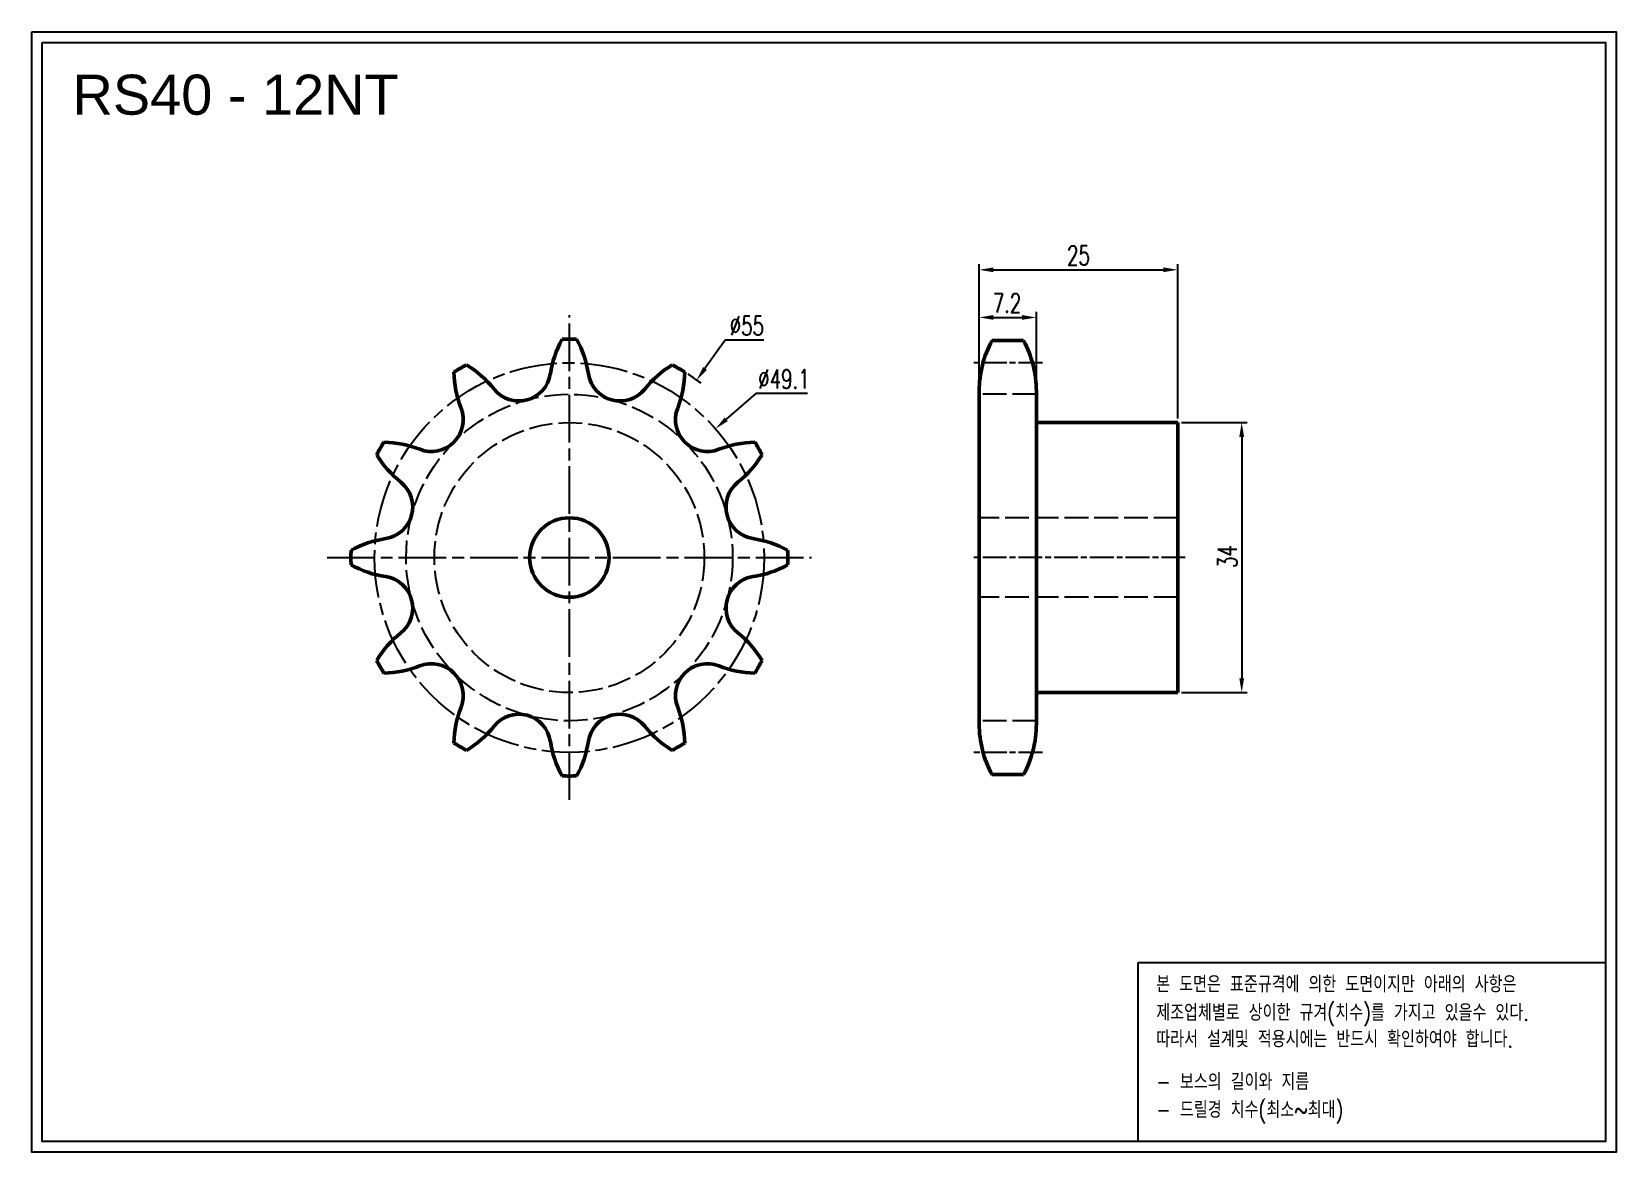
# Model space of a CAD drawing. Header units: millimetres. Extents: x -21890 to -21690, y 1089 to 1230.
import ezdxf

# ---------------------------------------------------------------- set-up
doc = ezdxf.new("R2010")
doc.units = ezdxf.units.MM
for name, pattern in [('AM_ISO02W050', [7.5, 6, -1.5]), ('AM_ISO02W050x2', [3.75, 3, -0.75]), ('AM_ISO08W050', [18, 12, -1.5, 3, -1.5]), ('AM_ISO08W050x2', [9, 6, -0.75, 1.5, -0.75])]:
    doc.linetypes.add(name, pattern=pattern)
for name, color, linetype, lineweight in [('AM_0N', 7, 'Continuous', 50), ('AM_3N', 6, 'AM_ISO02W050', 25), ('AM_7', 4, 'AM_ISO08W050', 25), ('AM_7N', 4, 'AM_ISO08W050', 25)]:
    doc.layers.add(name, color=color, linetype=linetype, lineweight=lineweight)
doc.layers.add('S-DIM', color=7, linetype='Continuous')
doc.styles.add('HAN', font='ROMANS.shx', dxfattribs={"width": 0.7, "bigfont": 'whgtxt.shx'})
doc.styles.add('HSG', font='SIMPLEX.shx', dxfattribs={"width": 0.7, "bigfont": 'HSG.shx'})
doc.styles.get("Standard").update_dxf_attribs({"font": 'arial.ttf'})
doc.dimstyles.new('APP3', dxfattribs={"dimtxt": 2.4, "dimasz": 1.8, "dimexe": 0.7, "dimexo": 0.5, "dimgap": 0.6, "dimtad": 1, "dimtoh": 1, "dimdec": 1, "dimrnd": 0.01, "dimzin": 9, "dimdsep": 46, "dimtxsty": 'HSG', "dimcen": 0, "dimclrd": 1, "dimclre": 1, "dimclrt": 256, "dimazin": 2, "dimtp": 1, "dimtm": 1, "dimtfac": 0.5, "dimtdec": 1, "dimtofl": 0, "dimtmove": 0, "dimatfit": 3, "dimfxl": 0, "dimtvp": 1, "dimtolj": 2, "dimlwd": -1, "dimlwe": -1, "dimarcsym": 0})
doc.dimstyles.new('APP3$0', dxfattribs={"dimtxt": 2.4, "dimasz": 1.8, "dimexe": 0.7, "dimexo": 0.5, "dimgap": 0.6, "dimtad": 1, "dimtoh": 1, "dimdec": 1, "dimrnd": 0.01, "dimzin": 9, "dimdsep": 46, "dimtxsty": 'HSG', "dimcen": 0, "dimclrd": 1, "dimclre": 1, "dimclrt": 256, "dimazin": 2, "dimtp": 1, "dimtm": 1, "dimtfac": 0.5, "dimtdec": 1, "dimtofl": 0, "dimtmove": 0, "dimatfit": 3, "dimfxl": 0, "dimtvp": 1, "dimtolj": 2, "dimlwd": -1, "dimlwe": -1, "dimarcsym": 0})

# ---------------------------------------------------------------- blocks, each defined once
blk = doc.blocks.new('*D1')
at = {"layer": 'Defpoints', "color": 0, "transparency": 16777216}
for p in [(-21806.15, 1186.25), (-21838.21, 1141.54)]:
    blk.add_point(p, dxfattribs=at)
at = {"layer": 'S-DIM', "color": 1, "transparency": 16777216}
for p, q in [((-21802.54, 1191.29), (-21805.1, 1187.71)), ((-21797.7, 1191.29), (-21802.54, 1191.29))]:
    blk.add_line(p, q, dxfattribs=at)
blk.add_arc((-21822.18, 1163.9), 27.51, 52.8996, 57.0523, dxfattribs=at)
blk.add_solid([(-21805.34, 1187.89), (-21804.86, 1187.54), (-21806.15, 1186.25)], dxfattribs=at)
at = {"layer": 'S-DIM', "transparency": 16777216, "insert": (-21799.82, 1193.09), "char_height": 2.4, "attachment_point": 5, "style": 'HSG'}
blk.add_mtext('\\A2;∅55', dxfattribs=at)
blk = doc.blocks.new('*D2')
at = {"layer": 'Defpoints', "color": 0, "transparency": 16777216}
for p in [(-21803.77, 1180.12), (-21840.59, 1147.67)]:
    blk.add_point(p, dxfattribs=at)
at = {"layer": 'S-DIM', "color": 1, "transparency": 16777216}
for p, q in [((-21798.71, 1184.58), (-21802.42, 1181.31)), ((-21792.19, 1184.58), (-21798.71, 1184.58))]:
    blk.add_line(p, q, dxfattribs=at)
blk.add_solid([(-21802.62, 1181.53), (-21802.23, 1181.08), (-21803.77, 1180.12)], dxfattribs=at)
at = {"layer": 'S-DIM', "transparency": 16777216, "insert": (-21795.15, 1186.38), "char_height": 2.4, "attachment_point": 5, "style": 'HSG'}
blk.add_mtext('\\A2;∅49.1', dxfattribs=at)
blk = doc.blocks.new('*D3')
at = {"layer": 'Defpoints', "color": 0, "transparency": 16777216}
for p in [(-21763.36, 1194.14), (-21770.56, 1184.46), (-21763.36, 1184.46)]:
    blk.add_point(p, dxfattribs=at)
at = {"layer": 'S-DIM', "color": 1, "transparency": 16777216}
for p, q in [((-21770.56, 1184.96), (-21770.56, 1194.84)), ((-21768.76, 1194.14), (-21765.16, 1194.14)), ((-21763.36, 1184.96), (-21763.36, 1194.84))]:
    blk.add_line(p, q, dxfattribs=at)
for points in [[(-21768.76, 1194.44), (-21768.76, 1193.84), (-21770.56, 1194.14)], [(-21765.16, 1194.44), (-21765.16, 1193.84), (-21763.36, 1194.14)]]:
    blk.add_solid(points, dxfattribs=at)
at = {"layer": 'S-DIM', "transparency": 16777216, "insert": (-21767.06, 1195.94), "char_height": 2.4, "attachment_point": 5, "style": 'HSG'}
blk.add_mtext('\\A2;7.2', dxfattribs=at)
blk = doc.blocks.new('*D4')
at = {"layer": 'Defpoints', "color": 0, "transparency": 16777216}
for p in [(-21745.56, 1200.14), (-21770.56, 1184.46), (-21745.56, 1180.9)]:
    blk.add_point(p, dxfattribs=at)
at = {"layer": 'S-DIM', "color": 1, "transparency": 16777216}
for p, q in [((-21770.56, 1184.96), (-21770.56, 1200.84)), ((-21768.76, 1200.14), (-21747.36, 1200.14)), ((-21745.56, 1181.4), (-21745.56, 1200.84))]:
    blk.add_line(p, q, dxfattribs=at)
for points in [[(-21768.76, 1200.44), (-21768.76, 1199.84), (-21770.56, 1200.14)], [(-21747.36, 1200.44), (-21747.36, 1199.84), (-21745.56, 1200.14)]]:
    blk.add_solid(points, dxfattribs=at)
at = {"layer": 'S-DIM', "transparency": 16777216, "insert": (-21758.06, 1201.94), "char_height": 2.4, "attachment_point": 5, "style": 'HSG'}
blk.add_mtext('\\A2;25', dxfattribs=at)
blk = doc.blocks.new('*D5')
at = {"layer": 'Defpoints', "color": 0, "transparency": 16777216}
for p in [(-21745.56, 1180.9), (-21745.56, 1146.9), (-21737.5, 1146.9)]:
    blk.add_point(p, dxfattribs=at)
at = {"layer": 'S-DIM', "color": 1, "transparency": 16777216}
for p, q in [((-21745.06, 1180.9), (-21736.8, 1180.9)), ((-21737.5, 1179.1), (-21737.5, 1148.7)), ((-21745.06, 1146.9), (-21736.8, 1146.9))]:
    blk.add_line(p, q, dxfattribs=at)
for points in [[(-21737.8, 1179.1), (-21737.2, 1179.1), (-21737.5, 1180.9)], [(-21737.8, 1148.7), (-21737.2, 1148.7), (-21737.5, 1146.9)]]:
    blk.add_solid(points, dxfattribs=at)
at = {"layer": 'S-DIM', "transparency": 16777216, "insert": (-21739.3, 1164.02), "char_height": 2.4, "attachment_point": 5, "rotation": 90, "style": 'HSG'}
blk.add_mtext('\\A2;34', dxfattribs=at)

msp = doc.modelspace()

# ---------------------------------------------------------------- linework, layer by layer
for points in [[(-21889.9, 1230.12), (-21690.32, 1230.12), (-21690.32, 1089), (-21889.9, 1089)], [(-21888.56, 1228.78), (-21691.66, 1228.78), (-21691.66, 1090.35), (-21888.56, 1090.35)]]:
    msp.add_lwpolyline(points, close=True)
at = {"color": 6}
msp.add_lwpolyline([(-21750.54, 1112.9), (-21691.66, 1112.9), (-21691.66, 1090.35), (-21750.54, 1090.35)], close=True, dxfattribs=at)
at = {"layer": 'AM_0N'}
for p, q in [((-21768.95, 1191.24), (-21764.98, 1191.24)), ((-21770.56, 1184.84), (-21770.56, 1142.96)), ((-21763.36, 1184.84), (-21763.36, 1142.96)), ((-21763.36, 1180.9), (-21745.56, 1180.9)), ((-21745.56, 1180.9), (-21745.56, 1146.9)), ((-21763.36, 1146.9), (-21745.56, 1146.9)), ((-21768.95, 1136.56), (-21764.98, 1136.56))]:
    msp.add_line(p, q, dxfattribs=at)
msp.add_circle((-21822.18, 1163.9), 5, dxfattribs=at)
for centre, radius, start, end in [((-21811.37, 1184.99), 13.36, 151.3733, 171.25), ((-21822.18, 1163.9), 27.51, 88.0937, 91.9063), ((-21832.99, 1184.99), 13.36, 8.75, 28.6267), ((-21757.06, 1184.84), 13.5, 151.7009, 180), ((-21776.86, 1184.84), 13.5, 0, 28.2991), ((-21822.18, 1163.9), 27.51, 118.0937, 121.9063), ((-21842.09, 1176.76), 13.36, 38.75, 58.6267), ((-21802.27, 1176.76), 13.36, 121.3733, 141.25), ((-21822.18, 1163.9), 27.51, 58.0937, 61.9063), ((-21823.37, 1187.57), 13.36, 181.3733, 201.25), ((-21828.54, 1187.63), 4.01, 218.75, 351.25), ((-21815.82, 1187.63), 4.01, 188.75, 321.25), ((-21820.99, 1187.57), 13.36, 338.75, 358.6267), ((-21839.56, 1181.27), 4.01, 248.75, 21.25), ((-21804.8, 1181.27), 4.01, 158.75, 291.25), ((-21822.18, 1163.9), 27.51, 148.0937, 151.9063), ((-21845.85, 1165.08), 13.36, 68.75, 88.6267), ((-21798.51, 1165.08), 13.36, 91.3733, 111.25), ((-21822.18, 1163.9), 27.51, 28.0937, 31.9063), ((-21835.04, 1183.8), 13.36, 211.3733, 231.25), ((-21809.32, 1183.8), 13.36, 308.75, 328.6267), ((-21845.92, 1170.26), 4.01, 278.75, 51.25), ((-21798.44, 1170.26), 4.01, 128.75, 261.25), ((-21843.27, 1153.09), 13.36, 98.75, 118.6267), ((-21801.09, 1153.09), 13.36, 61.3733, 81.25), ((-21822.18, 1163.9), 27.51, 178.0937, 181.9063), ((-21822.18, 1163.9), 27.51, 358.0937, 1.9063), ((-21843.27, 1174.7), 13.36, 241.3733, 261.25), ((-21801.09, 1174.7), 13.36, 278.75, 298.6267), ((-21845.92, 1157.54), 4.01, 308.75, 81.25), ((-21798.44, 1157.54), 4.01, 98.75, 231.25), ((-21835.04, 1143.99), 13.36, 128.75, 148.6267), ((-21809.32, 1143.99), 13.36, 31.3733, 51.25), ((-21822.18, 1163.9), 27.51, 208.0937, 211.9063), ((-21845.85, 1162.71), 13.36, 271.3733, 291.25), ((-21839.56, 1146.52), 4.01, 338.75, 111.25), ((-21804.8, 1146.52), 4.01, 68.75, 201.25), ((-21798.51, 1162.71), 13.36, 248.75, 268.6267), ((-21822.18, 1163.9), 27.51, 328.0937, 331.9063), ((-21823.37, 1140.22), 13.36, 158.75, 178.6267), ((-21828.54, 1140.16), 4.01, 8.75, 141.25), ((-21815.82, 1140.16), 4.01, 38.75, 171.25), ((-21820.99, 1140.22), 13.36, 1.3733, 21.25), ((-21842.09, 1151.03), 13.36, 301.3733, 321.25), ((-21802.27, 1151.03), 13.36, 218.75, 238.6267), ((-21757.06, 1142.96), 13.5, 180, 208.2991), ((-21776.86, 1142.96), 13.5, 331.7009, 0), ((-21822.18, 1163.9), 27.51, 238.0937, 241.9063), ((-21811.37, 1142.8), 13.36, 188.75, 208.6267), ((-21832.99, 1142.8), 13.36, 331.3733, 351.25), ((-21822.18, 1163.9), 27.51, 298.0937, 301.9063), ((-21822.18, 1163.9), 27.51, 268.0937, 271.9063)]:
    msp.add_arc(centre, radius, start, end, dxfattribs=at)
at = {"layer": 'AM_3N', "linetype": 'AM_ISO02W050x2'}
for p, q in [((-21763.36, 1184.46), (-21770.56, 1184.46)), ((-21763.36, 1143.34), (-21770.56, 1143.34))]:
    msp.add_line(p, q, dxfattribs=at)
at = {"layer": 'AM_3N', "color": 2, "linetype": 'AM_ISO02W050x2'}
for p, q in [((-21745.56, 1168.9), (-21770.56, 1168.9)), ((-21745.56, 1158.9), (-21770.56, 1158.9))]:
    msp.add_line(p, q, dxfattribs=at)
at = {"layer": 'AM_3N', "linetype": 'AM_ISO02W050x2'}
msp.add_circle((-21822.18, 1163.9), 20.56, dxfattribs=at)
at = {"layer": 'AM_3N', "color": 2, "linetype": 'AM_ISO02W050x2'}
msp.add_circle((-21822.18, 1163.9), 17, dxfattribs=at)
at = {"layer": 'AM_7', "linetype": 'AM_ISO08W050x2'}
msp.add_circle((-21822.18, 1163.9), 24.53, dxfattribs=at)
at = {"layer": 'AM_7N', "linetype": 'AM_ISO08W050x2'}
for p, q in [((-21822.18, 1133.39), (-21822.18, 1194.41)), ((-21852.69, 1163.9), (-21791.67, 1163.9))]:
    msp.add_line(p, q, dxfattribs=at)
at = {"layer": 'AM_7N', "linetype": 'AM_ISO08W050x2', "ltscale": 0.5}
for p, q in [((-21762.6, 1188.43), (-21771.33, 1188.43)), ((-21744.62, 1163.9), (-21771.33, 1163.9)), ((-21762.6, 1139.36), (-21771.33, 1139.36))]:
    msp.add_line(p, q, dxfattribs=at)

# ---------------------------------------------------------------- texts
msp.add_text('RS40 - 12NT', height=5.04).set_placement((-21884.76, 1219.67))
at = {"color": 6, "style": 'HAN', "width": 0.8}
for s, p in [('본 도면은 표준규격에 의한 도면이지만 아래의 사항은', (-21748.26, 1109.14)), ('제조업체별로 상이한 규겨(치수)를 가지고 있을수 있다.', (-21748.26, 1105.56)), ('따라서 설계및 적용시에는 반드시 확인하여야 합니다.', (-21748.26, 1102.22)), ('- 보스의 길이와 지름', (-21748.26, 1096.86)), ('- 드릴경 치수(최소~최대)', (-21748.26, 1093.33))]:
    msp.add_text(s, height=2.0703, dxfattribs=at).set_placement(p)

# ---------------------------------------------------------------- dimensions: what is measured, and where the dimension line sits
at = {"layer": 'S-DIM'}
dim = msp.add_linear_dim(base=(-21745.56, 1200.14), p1=(-21770.56, 1184.46), p2=(-21745.56, 1180.9), dimstyle='APP3', dxfattribs=at)
dim.commit()
dim.dimension.update_dxf_attribs({"geometry": '*D4', "text_midpoint": (-21758.06, 1201.94)})
dim = msp.add_linear_dim(base=(-21763.36, 1194.14), p1=(-21770.56, 1184.46), p2=(-21763.36, 1184.46), dimstyle='APP3', dxfattribs=at)
dim.commit()
dim.dimension.update_dxf_attribs({"geometry": '*D3', "text_midpoint": (-21767.06, 1194.14), "dimtype": 128})
at = {"layer": 'S-DIM', "color": 3}
for p1, p2, picture, middle in [((-21838.21, 1141.54), (-21806.15, 1186.25), '*D1', (-21799.82, 1191.29)), ((-21840.59, 1147.67), (-21803.77, 1180.12), '*D2', (-21795.15, 1184.58))]:
    dim = msp.add_diameter_dim_2p(p1=p1, p2=p2, dimstyle='APP3', dxfattribs=at)
    dim.commit()
    dim.dimension.update_dxf_attribs({"geometry": picture, "text_midpoint": middle, "dimtype": 131})
at = {"layer": 'S-DIM'}
dim = msp.add_linear_dim(base=(-21737.5, 1146.9), p1=(-21745.56, 1180.9), p2=(-21745.56, 1146.9), angle=90, dimstyle='APP3$0', dxfattribs=at)
dim.commit()
dim.dimension.update_dxf_attribs({"geometry": '*D5', "text_midpoint": (-21737.5, 1164.02), "dimtype": 128})

doc.saveas('drawing.dxf')
